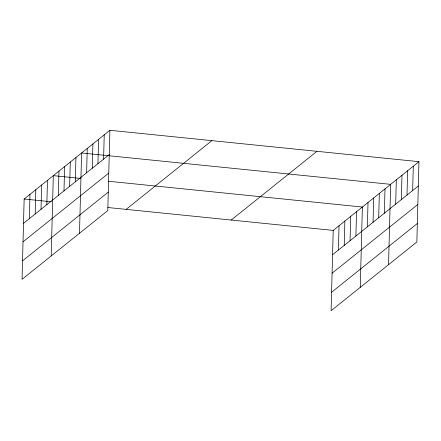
<?xml version="1.0" encoding="UTF-8"?>
<svg xmlns="http://www.w3.org/2000/svg" width="441" height="441" viewBox="0 0 441 441"><rect width="100%" height="100%" fill="white"/><g stroke="black" fill="none" stroke-linecap="round" stroke-linejoin="round"><path stroke-width="0.66" d="M109.892 130.293L24.15 199.018L22.05 279.329L107.786 210.6L109.892 130.293L418.95 161.671L416.85 241.982L331.108 310.707L333.214 230.4L418.95 161.671M29.349 218.67L29.982 194.349M35.175 213.995L35.815 189.674M41.007 209.321L41.641 185M46.834 204.646L47.474 180.325M51.2 255.962L53.306 175.65L80.499 178.412M58.328 195.44L58.962 171.119M63.984 190.903L64.623 166.582M69.645 186.367L70.279 162.045M75.301 181.83L75.94 157.509M79.496 233.283L81.596 152.972L108.117 155.662M86.618 172.756L87.257 148.435M92.279 168.219L92.913 143.898M97.935 163.688L98.575 139.362M103.596 159.151L104.23 134.83M338.407 250.047L339.041 225.726M344.234 245.372L344.873 221.051M350.066 240.703L350.705 216.377M355.898 236.029L356.532 211.708M360.258 287.339L362.364 207.033L108.376 181.245M367.386 226.817L368.02 202.496M373.042 222.281L373.681 197.959M378.703 217.744L379.337 193.423M384.359 213.207L384.999 188.886M388.554 264.661L390.654 184.349L109.473 155.805M395.676 204.139L396.316 179.818M401.338 199.602L401.972 175.281M406.993 195.065L407.633 170.744M412.655 190.529L413.289 166.207M23.516 223.344L109.252 154.615M23.031 241.817L108.767 173.087M22.535 260.851L108.271 192.127M126.143 209.376L211.878 140.646M231.222 220.042L316.958 151.318M332.575 254.722L418.311 185.992M332.09 273.2L417.831 204.47M331.593 292.234L417.329 223.504M24.15 199.018L51.349 201.78M107.786 207.513L333.214 230.4"/></g></svg>
